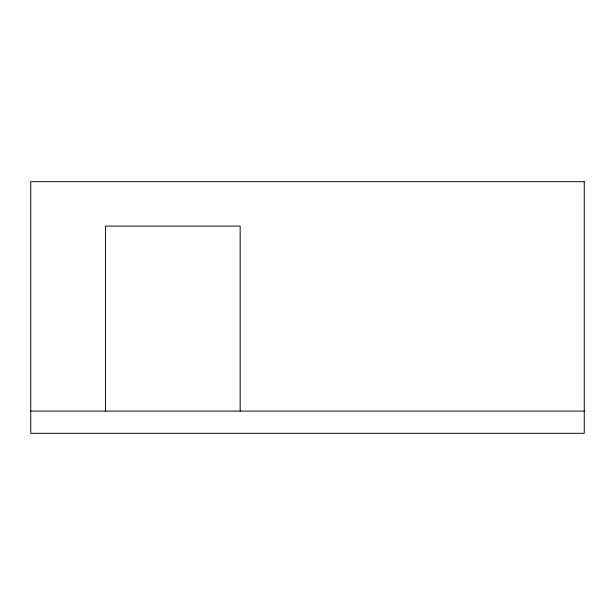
<?xml version="1.0" encoding="UTF-8"?>
<svg xmlns="http://www.w3.org/2000/svg" width="615" height="615" viewBox="0 0 615 615"><rect width="100%" height="100%" fill="white"/><g stroke="black" fill="none" stroke-linecap="round" stroke-linejoin="round"><path stroke-width="0.92" d="M30.75 411.097L584.25 411.097M240.165 411.097L240.165 226.105L105.488 226.105L105.488 411.097M584.25 181.702L30.75 181.702L30.75 433.298L584.25 433.298L584.25 181.702"/></g></svg>
